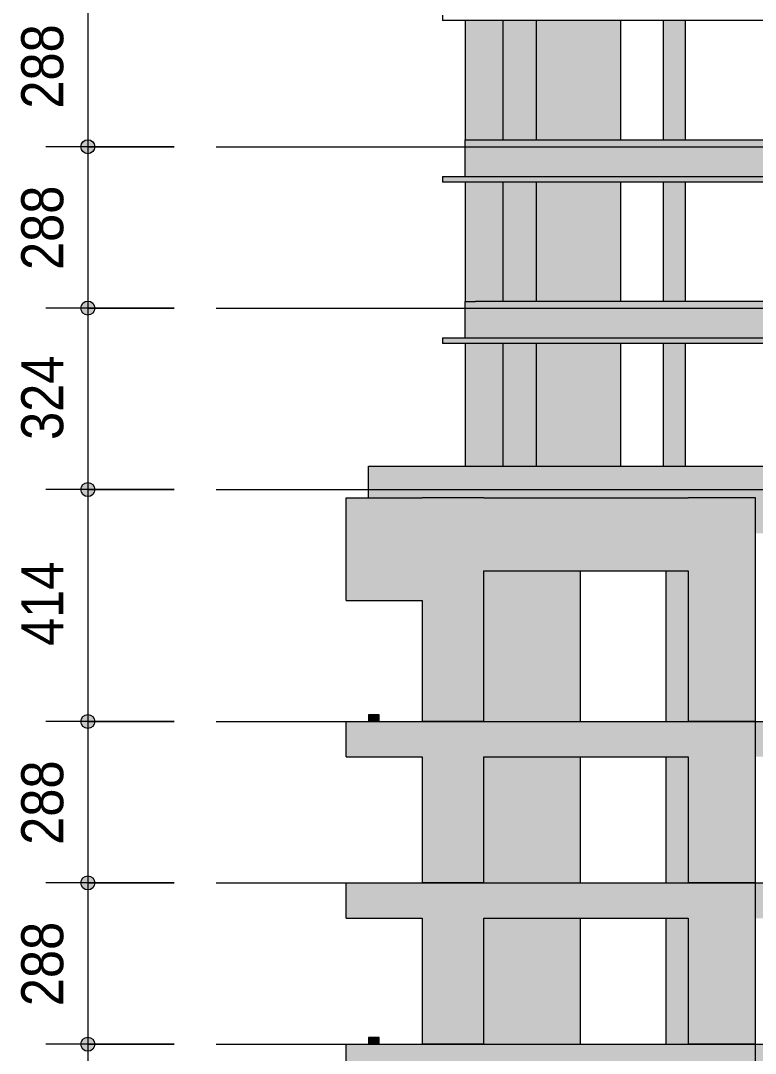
# Model space of a CAD drawing. Header units: centimetres. Extents: x -1968 to 25888, y -1244 to 84208.
# Drawn here: x 12462 to 13775, y 75527 to 77370 of the extents above; entities that cross this region are included whole.
import ezdxf

# ---------------------------------------------------------------- set-up
doc = ezdxf.new("R2010")
doc.units = ezdxf.units.CM
doc.linetypes.add('Centro', pattern=[3.175, 0.635, -0.47625, 1.5875, -0.47625])
for name, color, linetype, lineweight in [('A-ANNO-DIMS', 7, 'Continuous', 9), ('A-ANNO-DIMS-500', 7, 'Continuous', 9), ('A-FLOR', 7, 'Continuous', 18), ('A-FLOR-LEVL', 7, 'Continuous', 9), ('S-BEAM', 7, 'Continuous', 18), ('S-COLS', 7, 'Continuous', 18)]:
    doc.layers.add(name, color=color, linetype=linetype, lineweight=lineweight)
doc.styles.add('Fira Sans_4', font='', dxfattribs={"width": 0.9, "height": 75})
doc.styles.get('Fira Sans_4').set_extended_font_data('Fira Sans')
doc.dimstyles.new('PED_R80_1_5mm_ACIMA_As_ESQ__R00_7', dxfattribs={"dimscale": 30.48, "dimtxt": 102.298456, "dimasz": 3.28084, "dimexe": 2.46063, "dimexo": 2.46063, "dimgap": 0.492126, "dimtad": 1, "dimdec": 1, "dimrnd": 0.5, "dimdsep": 46, "dimtxsty": 'Fira Sans_4', "dimblk1": 'DOTSMALL', "dimblk2": 'DOTSMALL', "dimsah": 1, "dimcen": 0.09, "dimdle": 4.92126, "dimazin": 0, "dimtfac": 1, "dimtdec": 4, "dimtix": 1, "dimtmove": 0, "dimatfit": 3, "dimfxl": 1, "dimtvp": 1, "dimtolj": 1, "dimtzin": 0, "dimarcsym": 2})

# ---------------------------------------------------------------- blocks, each defined once
blk = doc.blocks.new('DIMBLOCK437-CT103 - CORTE ESQ_ TIPO')
at = {"layer": 'A-ANNO-DIMS-500', "true_color": 0x000032}
h = blk.add_hatch(color=178, dxfattribs=at)
edge = h.paths.add_edge_path(flags=0)
edge.add_arc((12582.5, 77433), 12.5, 0, 360)
h = blk.add_hatch(color=178, dxfattribs=at)
edge = h.paths.add_edge_path(flags=0)
edge.add_arc((12582.5, 77145), 12.5, 0, 360)
at = {"layer": 'A-ANNO-DIMS-500', "color": 178, "true_color": 0x000032}
for p, q in [((12736.8, 77433), (12507.5, 77433)), ((12582.5, 77433), (12582.5, 77145)), ((12582.5, 77433), (12736.8, 77433)), ((12736.8, 77145), (12507.5, 77145)), ((12582.5, 77145), (12736.8, 77145))]:
    blk.add_line(p, q, dxfattribs=at)
for centre in [(12582.5, 77433), (12582.5, 77145)]:
    blk.add_circle(centre, 12.5, dxfattribs=at)
at = {"layer": 'A-ANNO-DIMS-500', "color": 0, "insert": (12463.6, 77212.9), "char_height": 75, "width": 182.563, "attachment_point": 1, "rotation": 90, "line_spacing_factor": 1.049215, "style": 'Fira Sans_4'}
blk.add_mtext('288', dxfattribs=at)
blk = doc.blocks.new('_DotSmall')
at = {"color": 0, "linetype": 'ByBlock', "const_width": 0.5}
blk.add_lwpolyline([(-0.0625, 0, 1), (0.0625, 0, 1)], format="xyb", close=True, dxfattribs=at)
blk = doc.blocks.new('DIMBLOCK438-CT103 - CORTE ESQ_ TIPO')
at = {"layer": 'A-ANNO-DIMS-500', "true_color": 0x000032}
h = blk.add_hatch(color=178, dxfattribs=at)
edge = h.paths.add_edge_path(flags=0)
edge.add_arc((12582.5, 77145), 12.5, 0, 360)
h = blk.add_hatch(color=178, dxfattribs=at)
edge = h.paths.add_edge_path(flags=0)
edge.add_arc((12582.5, 76857), 12.5, 0, 360)
at = {"layer": 'A-ANNO-DIMS-500', "color": 178, "true_color": 0x000032}
for p, q in [((12736.8, 77145), (12507.5, 77145)), ((12582.5, 77145), (12582.5, 76857)), ((12582.5, 77145), (12736.8, 77145)), ((12736.8, 76857), (12507.5, 76857)), ((12582.5, 76857), (12736.8, 76857))]:
    blk.add_line(p, q, dxfattribs=at)
for centre in [(12582.5, 77145), (12582.5, 76857)]:
    blk.add_circle(centre, 12.5, dxfattribs=at)
at = {"layer": 'A-ANNO-DIMS-500', "color": 0, "insert": (12463.6, 76924.9), "char_height": 75, "width": 182.563, "attachment_point": 1, "rotation": 90, "line_spacing_factor": 1.049215, "style": 'Fira Sans_4'}
blk.add_mtext('288', dxfattribs=at)
blk = doc.blocks.new('DIMBLOCK439-CT103 - CORTE ESQ_ TIPO')
at = {"layer": 'A-ANNO-DIMS-500', "true_color": 0x000032}
h = blk.add_hatch(color=178, dxfattribs=at)
edge = h.paths.add_edge_path(flags=0)
edge.add_arc((12582.5, 76857), 12.5, 0, 360)
h = blk.add_hatch(color=178, dxfattribs=at)
edge = h.paths.add_edge_path(flags=0)
edge.add_arc((12582.5, 76533), 12.5, 0, 360)
at = {"layer": 'A-ANNO-DIMS-500', "color": 178, "true_color": 0x000032}
for p, q in [((12736.8, 76857), (12507.5, 76857)), ((12582.5, 76857), (12582.5, 76533)), ((12582.5, 76857), (12736.8, 76857)), ((12736.8, 76533), (12507.5, 76533)), ((12582.5, 76533), (12736.8, 76533))]:
    blk.add_line(p, q, dxfattribs=at)
for centre in [(12582.5, 76857), (12582.5, 76533)]:
    blk.add_circle(centre, 12.5, dxfattribs=at)
at = {"layer": 'A-ANNO-DIMS-500', "color": 0, "insert": (12463.6, 76621.6), "char_height": 75, "width": 176.268, "attachment_point": 1, "rotation": 90, "line_spacing_factor": 1.049215, "style": 'Fira Sans_4'}
blk.add_mtext('324', dxfattribs=at)
blk = doc.blocks.new('DIMBLOCK440-CT103 - CORTE ESQ_ TIPO')
at = {"layer": 'A-ANNO-DIMS-500', "true_color": 0x000032}
h = blk.add_hatch(color=178, dxfattribs=at)
edge = h.paths.add_edge_path(flags=0)
edge.add_arc((12582.5, 76533), 12.5, 0, 360)
h = blk.add_hatch(color=178, dxfattribs=at)
edge = h.paths.add_edge_path(flags=0)
edge.add_arc((12582.5, 76119), 12.5, 0, 360)
at = {"layer": 'A-ANNO-DIMS-500', "color": 178, "true_color": 0x000032}
for p, q in [((12736.8, 76533), (12507.5, 76533)), ((12582.5, 76533), (12582.5, 76119)), ((12582.5, 76533), (12736.8, 76533)), ((12736.8, 76119), (12507.5, 76119)), ((12582.5, 76119), (12736.8, 76119))]:
    blk.add_line(p, q, dxfattribs=at)
for centre in [(12582.5, 76533), (12582.5, 76119)]:
    blk.add_circle(centre, 12.5, dxfattribs=at)
at = {"layer": 'A-ANNO-DIMS-500', "color": 0, "insert": (12463.6, 76253.9), "char_height": 75, "width": 173.12, "attachment_point": 1, "rotation": 90, "line_spacing_factor": 1.049215, "style": 'Fira Sans_4'}
blk.add_mtext('414', dxfattribs=at)
blk = doc.blocks.new('DIMBLOCK441-CT103 - CORTE ESQ_ TIPO')
at = {"layer": 'A-ANNO-DIMS-500', "true_color": 0x000032}
h = blk.add_hatch(color=178, dxfattribs=at)
edge = h.paths.add_edge_path(flags=0)
edge.add_arc((12582.5, 76119), 12.5, 0, 360)
h = blk.add_hatch(color=178, dxfattribs=at)
edge = h.paths.add_edge_path(flags=0)
edge.add_arc((12582.5, 75831), 12.5, 0, 360)
at = {"layer": 'A-ANNO-DIMS-500', "color": 178, "true_color": 0x000032}
for p, q in [((12736.8, 76119), (12507.5, 76119)), ((12582.5, 76119), (12582.5, 75831)), ((12582.5, 76119), (12736.8, 76119)), ((12736.8, 75831), (12507.5, 75831)), ((12582.5, 75831), (12736.8, 75831))]:
    blk.add_line(p, q, dxfattribs=at)
for centre in [(12582.5, 76119), (12582.5, 75831)]:
    blk.add_circle(centre, 12.5, dxfattribs=at)
at = {"layer": 'A-ANNO-DIMS-500', "color": 0, "insert": (12463.6, 75898.9), "char_height": 75, "width": 182.563, "attachment_point": 1, "rotation": 90, "line_spacing_factor": 1.049215, "style": 'Fira Sans_4'}
blk.add_mtext('288', dxfattribs=at)
blk = doc.blocks.new('DIMBLOCK442-CT103 - CORTE ESQ_ TIPO')
at = {"layer": 'A-ANNO-DIMS-500', "true_color": 0x000032}
h = blk.add_hatch(color=178, dxfattribs=at)
edge = h.paths.add_edge_path(flags=0)
edge.add_arc((12582.5, 75831), 12.5, 0, 360)
h = blk.add_hatch(color=178, dxfattribs=at)
edge = h.paths.add_edge_path(flags=0)
edge.add_arc((12582.5, 75543), 12.5, 0, 360)
at = {"layer": 'A-ANNO-DIMS-500', "color": 178, "true_color": 0x000032}
for p, q in [((12736.8, 75831), (12507.5, 75831)), ((12582.5, 75831), (12582.5, 75543)), ((12582.5, 75831), (12736.8, 75831)), ((12736.8, 75543), (12507.5, 75543)), ((12582.5, 75543), (12736.8, 75543))]:
    blk.add_line(p, q, dxfattribs=at)
for centre in [(12582.5, 75831), (12582.5, 75543)]:
    blk.add_circle(centre, 12.5, dxfattribs=at)
at = {"layer": 'A-ANNO-DIMS-500', "color": 0, "insert": (12463.6, 75610.9), "char_height": 75, "width": 182.563, "attachment_point": 1, "rotation": 90, "line_spacing_factor": 1.049215, "style": 'Fira Sans_4'}
blk.add_mtext('288', dxfattribs=at)
blk = doc.blocks.new('DIMBLOCK443-CT103 - CORTE ESQ_ TIPO')
at = {"layer": 'A-ANNO-DIMS-500', "true_color": 0x000032}
h = blk.add_hatch(color=178, dxfattribs=at)
edge = h.paths.add_edge_path(flags=0)
edge.add_arc((12582.5, 75543), 12.5, 0, 360)
h = blk.add_hatch(color=178, dxfattribs=at)
edge = h.paths.add_edge_path(flags=0)
edge.add_arc((12582.5, 75255), 12.5, 0, 360)
at = {"layer": 'A-ANNO-DIMS-500', "color": 178, "true_color": 0x000032}
for p, q in [((12736.8, 75543), (12507.5, 75543)), ((12582.5, 75543), (12582.5, 75255)), ((12582.5, 75543), (12736.8, 75543)), ((12736.8, 75255), (12507.5, 75255)), ((12582.5, 75255), (12736.8, 75255))]:
    blk.add_line(p, q, dxfattribs=at)
for centre in [(12582.5, 75543), (12582.5, 75255)]:
    blk.add_circle(centre, 12.5, dxfattribs=at)
at = {"layer": 'A-ANNO-DIMS-500', "color": 0, "insert": (12463.6, 75322.9), "char_height": 75, "width": 182.563, "attachment_point": 1, "rotation": 90, "line_spacing_factor": 1.049215, "style": 'Fira Sans_4'}
blk.add_mtext('288', dxfattribs=at)

msp = doc.modelspace()

# ---------------------------------------------------------------- hatches: boundary and pattern name
at = {"layer": 'A-FLOR', "true_color": 0xff8040}
msp.add_hatch(color=11, dxfattribs=at).paths.add_polyline_path([(13256.05, 77082), (14121.05, 77082), (14120.55, 77092), (13216.05, 77092), (13216.05, 77082)], flags=0)
at = {"layer": 'A-FLOR', "true_color": 0xc0c0c0}
msp.add_hatch(color=9, dxfattribs=at).paths.add_polyline_path([(13256.05, 76794), (14121.05, 76794), (14120.55, 76804), (13216.05, 76804), (13216.05, 76794)], flags=0)
at = {"layer": 'S-BEAM', "true_color": 0xff8040}
for points in [[(13275.05, 77092), (13275.05, 77157), (13256.05, 77157), (13256.05, 77092)], [(13283.11, 77092), (13946.05, 77092), (13946.05, 77157), (13275.05, 77157), (13275.05, 77092)]]:
    msp.add_hatch(color=11, dxfattribs=at).paths.add_polyline_path(points, flags=0)
at = {"layer": 'S-BEAM', "true_color": 0xc0c0c0}
for points in [[(13275.05, 76804), (13275.05, 76869), (13256.05, 76869), (13256.05, 76804)], [(13102.55, 76518), (13102.55, 76575), (13083.55, 76575), (13083.55, 76518)], [(13928.55, 76455), (13928.55, 76518), (13947.55, 76518), (13947.55, 76575), (13102.55, 76575), (13102.55, 76518), (13774.55, 76518), (13774.55, 76455)], [(13179.55, 76335), (13179.55, 76518), (13043.55, 76518), (13043.55, 76335), (13121.76, 76335)], [(13565.39, 76388), (13654.55, 76388), (13654.55, 76518), (13289.55, 76518), (13289.55, 76388), (13534.55, 76388)], [(13083.55, 76119), (13102.55, 76119), (13102.55, 76131), (13083.55, 76131)], [(13043.55, 76056), (13179.55, 76056), (13179.55, 76119), (13043.55, 76119)], [(13654.55, 76056), (13654.55, 76119), (13289.55, 76119), (13289.55, 76056), (13614.55, 76056)], [(13928.55, 76056), (13928.55, 76119), (13774.55, 76119), (13774.55, 76056)], [(13043.55, 75768), (13179.55, 75768), (13179.55, 75831), (13043.55, 75831)], [(13654.55, 75768), (13654.55, 75831), (13289.55, 75831), (13289.55, 75768), (13614.55, 75768)], [(13928.55, 75768), (13928.55, 75831), (13774.55, 75831), (13774.55, 75768), (13819.35, 75768)], [(13083.55, 75543.01), (13102.55, 75543.01), (13102.55, 75555.01), (13083.55, 75555.01)], [(13179.55, 75480.01), (13179.55, 75543.01), (13043.55, 75543.01), (13043.55, 75480.01)], [(13289.55, 75480.01), (13654.55, 75480.01), (13654.55, 75543.01), (13289.55, 75543.01)], [(13928.55, 75480.01), (13928.55, 75543.01), (13774.55, 75543.01), (13774.55, 75480.01), (13819.35, 75480.01)]]:
    msp.add_hatch(color=9, dxfattribs=at).paths.add_polyline_path(points, flags=0)
h = msp.add_hatch(color=9, dxfattribs=at)
h.paths.add_polyline_path([(13283.11, 76804), (13946.05, 76804), (13946.05, 76869), (13275.05, 76869), (13275.05, 76804)], flags=0)
h.paths.add_polyline_path([(13911.96, 76821), (13880.96, 76821), (13880.96, 76842), (13911.96, 76842), (13911.96, 76821.87)], flags=0)
at = {"layer": 'S-COLS', "true_color": 0xff8040}
h = msp.add_hatch(color=11, dxfattribs=at)
h.paths.add_polyline_path([(13256.05, 77157), (13323.55, 77157), (13323.55, 77370), (13256.05, 77370), (13256.05, 77236.38)], flags=0)
h.paths.add_polyline_path([(13534.55, 77157), (13534.55, 77370), (13383.55, 77370), (13383.55, 77157), (13519.69, 77157)], flags=0)
for points in [[(13323.55, 77157), (13353.55, 77157), (13353.55, 77370), (13323.64, 77370), (13323.59, 77236.38)], [(13374.76, 77157), (13383.55, 77157), (13382.97, 77370), (13353.55, 77370), (13353.55, 77157), (13374.49, 77157)], [(13612.88, 77157), (13650.05, 77157), (13650.05, 77370), (13610.05, 77370), (13610.05, 77157)], [(13323.55, 76869), (13353.55, 76869), (13353.55, 77082), (13323.64, 77082), (13323.62, 77027.41)], [(13374.49, 76869), (13383.55, 76869), (13382.97, 77082), (13353.55, 77082), (13353.55, 76869), (13370.21, 76869)], [(13613, 76869), (13650.05, 76869), (13650.05, 77082), (13610.05, 77082), (13610.05, 76869)]]:
    msp.add_hatch(color=11, dxfattribs=at).paths.add_polyline_path(points, flags=0)
h = msp.add_hatch(color=11, dxfattribs=at)
h.paths.add_polyline_path([(13256.05, 76869), (13323.55, 76869), (13323.55, 77082), (13256.05, 77082), (13256.05, 77052.04)], flags=0)
h.paths.add_polyline_path([(13534.55, 76869), (13534.55, 77082), (13383.55, 77082), (13383.55, 76869), (13519.69, 76869)], flags=0)
at = {"layer": 'S-COLS', "true_color": 0xc0c0c0}
h = msp.add_hatch(color=9, dxfattribs=at)
h.paths.add_polyline_path([(13256.05, 76575), (13323.55, 76575), (13323.55, 76794), (13256.05, 76794), (13256.05, 76683.37)], flags=0)
h.paths.add_polyline_path([(13462.05, 76575), (13534.55, 76575), (13534.55, 76794), (13383.55, 76794), (13383.55, 76575)], flags=0)
for points in [[(13323.55, 76575), (13353.55, 76575), (13353.55, 76794), (13323.55, 76794), (13323.55, 76683.37)], [(13374, 76575), (13383.55, 76575), (13382.97, 76794), (13353.55, 76794), (13353.55, 76575), (13370.21, 76575)], [(13610.05, 76575), (13650.05, 76575), (13650.05, 76794), (13610.05, 76794), (13610.05, 76683.37)], [(13289.55, 76119), (13289.55, 76518), (13179.55, 76518), (13179.55, 76119), (13189.02, 76119)], [(13774.55, 76119), (13774.55, 76518), (13654.55, 76518), (13654.55, 76119)], [(13462.05, 76119), (13462.05, 76388), (13289.55, 76388), (13289.55, 76119)], [(13620.95, 76119), (13654.55, 76119), (13654.55, 76388), (13614.55, 76388), (13614.55, 76119)], [(13289.55, 75831), (13289.55, 76119), (13179.55, 76119), (13179.55, 75831), (13189.02, 75831)], [(13654.55, 75831), (13774.55, 75831), (13774.55, 76119), (13654.55, 76119), (13654.55, 75946.03)], [(13289.55, 75831), (13462.05, 75831), (13462.05, 76056), (13289.55, 76056), (13289.55, 75946.03)], [(13614.55, 75831), (13654.55, 75831), (13654.55, 76056), (13614.55, 76056), (13614.55, 75946.03)], [(13189.02, 75543.01), (13289.55, 75543.01), (13289.55, 75831), (13179.55, 75831), (13179.55, 75543.01)], [(13654.55, 75543.01), (13774.55, 75543.01), (13774.55, 75831), (13654.55, 75831), (13654.55, 75577.36)], [(13462.05, 75543.01), (13462.05, 75768), (13289.55, 75768), (13289.55, 75543.01)], [(13614.55, 75543.01), (13654.55, 75543.01), (13654.55, 75768), (13614.55, 75768), (13614.55, 75577.36)], [(13179.55, 75255.01), (13289.55, 75255.01), (13289.55, 75543.01), (13179.55, 75543.01), (13179.55, 75480.01)], [(13774.55, 75255.01), (13774.55, 75543.01), (13654.55, 75543.01), (13654.55, 75255.01), (13753.58, 75255.01)]]:
    msp.add_hatch(color=9, dxfattribs=at).paths.add_polyline_path(points, flags=0)

# ---------------------------------------------------------------- linework, layer by layer
at = {"layer": 'A-FLOR', "lineweight": 9}
for p, q in [((13216.05, 77380), (13216.05, 77370)), ((14121.05, 77370), (13216.05, 77370)), ((13216.05, 77092), (14121.05, 77092)), ((13216.05, 77092), (13216.05, 77082)), ((14121.05, 77082), (13216.05, 77082)), ((13216.05, 76804), (14121.05, 76804)), ((13216.05, 76804), (13216.05, 76794)), ((14121.05, 76794), (13216.05, 76794))]:
    msp.add_line(p, q, dxfattribs=at)
at = {"layer": 'A-FLOR-LEVL', "linetype": 'Centro'}
for p, q in [((12811.8, 77145), (16610.39, 77145)), ((12811.8, 76857), (16610.39, 76857)), ((12811.8, 76533), (16610.39, 76533)), ((12811.8, 76119), (16610.39, 76119)), ((12811.8, 75831), (16610.39, 75831)), ((12811.8, 75543.01), (16610.39, 75543.01))]:
    msp.add_line(p, q, dxfattribs=at)
at = {"layer": 'S-BEAM', "lineweight": 9}
for p, q in [((13256.05, 77157), (13275.05, 77157)), ((13256.05, 77092), (13256.05, 77157)), ((13275.05, 77157), (13946.05, 77157)), ((13256.05, 76869), (13275.05, 76869)), ((13256.05, 76804), (13256.05, 76869)), ((13946.05, 76869), (13275.05, 76869)), ((13083.55, 76575), (13102.55, 76575)), ((13083.55, 76518), (13083.55, 76575)), ((13102.55, 76575), (13947.55, 76575)), ((13043.55, 76335), (13043.55, 76518)), ((13043.55, 76518), (13179.55, 76518)), ((13289.55, 76518), (13654.55, 76518)), ((13289.55, 76388), (13654.55, 76388)), ((13043.55, 76335), (13179.55, 76335)), ((13102.55, 76131), (13083.55, 76131)), ((13083.55, 76131), (13083.55, 76119)), ((13102.55, 76119), (13102.55, 76131)), ((13043.55, 76056), (13043.55, 76119)), ((13043.55, 76119), (13179.55, 76119)), ((13289.55, 76119), (13654.55, 76119)), ((13043.55, 76056), (13179.55, 76056)), ((13289.55, 76056), (13654.55, 76056)), ((13043.55, 75768), (13043.55, 75831)), ((13043.55, 75831), (13179.55, 75831)), ((13289.55, 75831), (13654.55, 75831)), ((13043.55, 75768), (13179.55, 75768)), ((13289.55, 75768), (13654.55, 75768)), ((13102.55, 75555.01), (13083.55, 75555.01)), ((13083.55, 75555.01), (13083.55, 75543.01)), ((13102.55, 75543.01), (13102.55, 75555.01)), ((13043.55, 75480.01), (13043.55, 75543.01)), ((13043.55, 75543.01), (13179.55, 75543.01)), ((13289.55, 75543.01), (13654.55, 75543.01))]:
    msp.add_line(p, q, dxfattribs=at)
at = {"layer": 'S-COLS', "lineweight": 9}
for p, q in [((13256.05, 77370), (13256.05, 77157)), ((13323.55, 77370), (13323.55, 77157)), ((13383.55, 77157), (13383.55, 77370)), ((13534.55, 77157), (13534.55, 77370)), ((13610.05, 77370), (13610.05, 77157)), ((13650.05, 77157), (13650.05, 77370)), ((13256.05, 77082), (13256.05, 76869)), ((13323.55, 77082), (13323.55, 76869)), ((13383.55, 76869), (13383.55, 77082)), ((13534.55, 76869), (13534.55, 77082)), ((13610.05, 77082), (13610.05, 76869)), ((13650.05, 76869), (13650.05, 77082)), ((13256.05, 76794), (13256.05, 76575)), ((13323.55, 76794), (13323.55, 76575)), ((13383.55, 76575), (13383.55, 76794)), ((13534.55, 76575), (13534.55, 76794)), ((13610.05, 76794), (13610.05, 76575)), ((13650.05, 76575), (13650.05, 76794)), ((13289.55, 76518), (13179.55, 76518)), ((13774.55, 76518), (13654.55, 76518)), ((13774.55, 76119), (13774.55, 76518)), ((13289.55, 76119), (13289.55, 76388)), ((13462.05, 76119), (13462.05, 76388)), ((13614.55, 76388), (13614.55, 76119)), ((13654.55, 76388), (13654.55, 76119)), ((13179.55, 76335), (13179.55, 76119)), ((13289.55, 76119), (13179.55, 76119)), ((13289.55, 76119), (13179.55, 76119)), ((13774.55, 76119), (13654.55, 76119)), ((13774.55, 76119), (13654.55, 76119)), ((13774.55, 75831), (13774.55, 76119)), ((13179.55, 76056), (13179.55, 75831)), ((13289.55, 75831), (13289.55, 76056)), ((13462.05, 75831), (13462.05, 76056)), ((13614.55, 76056), (13614.55, 75831)), ((13654.55, 76056), (13654.55, 75831)), ((13289.55, 75831), (13179.55, 75831)), ((13289.55, 75831), (13179.55, 75831)), ((13774.55, 75831), (13654.55, 75831)), ((13774.55, 75831), (13654.55, 75831)), ((13774.55, 75543.01), (13774.55, 75831)), ((13179.55, 75768), (13179.55, 75543.01)), ((13289.55, 75543.01), (13289.55, 75768)), ((13462.05, 75543.01), (13462.05, 75768)), ((13614.55, 75768), (13614.55, 75543.01)), ((13654.55, 75768), (13654.55, 75543.01)), ((13289.55, 75543.01), (13179.55, 75543.01)), ((13289.55, 75543.01), (13179.55, 75543.01)), ((13774.55, 75543.01), (13654.55, 75543.01)), ((13774.55, 75543.01), (13654.55, 75543.01)), ((13774.55, 75255.01), (13774.55, 75543.01))]:
    msp.add_line(p, q, dxfattribs=at)

# ---------------------------------------------------------------- dimensions: what is measured, and where the dimension line sits
at = {"layer": 'A-ANNO-DIMS', "color": 178, "true_color": 0x000032}
for base, p1, p2, override, picture, middle in [((12582.46, 77145), (12811.8, 77433), (12811.8, 77145), {"dimpost": '<>', "dimfxl": 288}, 'DIMBLOCK437-CT103 - CORTE ESQ_ TIPO', (12529.31, 77289)), ((12582.46, 76857), (12811.8, 77145), (12811.8, 76857), {"dimpost": '<>', "dimfxl": 288}, 'DIMBLOCK438-CT103 - CORTE ESQ_ TIPO', (12529.31, 77001)), ((12582.46, 76533), (12811.8, 76857), (12811.8, 76533), {"dimpost": '<>', "dimfxl": 323.998}, 'DIMBLOCK439-CT103 - CORTE ESQ_ TIPO', (12529.31, 76695)), ((12582.46, 76119), (12811.8, 76533), (12811.8, 76119), {"dimpost": '<>', "dimfxl": 414.002}, 'DIMBLOCK440-CT103 - CORTE ESQ_ TIPO', (12529.96, 76326)), ((12582.46, 75831), (12811.8, 76119), (12811.8, 75831), {"dimpost": '<>', "dimfxl": 288}, 'DIMBLOCK441-CT103 - CORTE ESQ_ TIPO', (12529.31, 75975)), ((12582.46, 75543.01), (12811.8, 75831), (12811.8, 75543.01), {"dimpost": '<>', "dimfxl": 287.995}, 'DIMBLOCK442-CT103 - CORTE ESQ_ TIPO', (12529.31, 75687)), ((12582.46, 75255.01), (12811.8, 75543.01), (12811.8, 75255.01), {"dimpost": '<>', "dimfxl": 288}, 'DIMBLOCK443-CT103 - CORTE ESQ_ TIPO', (12529.31, 75399.01))]:
    dim = msp.add_linear_dim(base=base, p1=p1, p2=p2, angle=90, dimstyle='PED_R80_1_5mm_ACIMA_As_ESQ__R00_7', override=override, dxfattribs=at)
    dim.commit()
    dim.dimension.update_dxf_attribs({"geometry": picture, "text_midpoint": middle})

doc.saveas('drawing.dxf')
